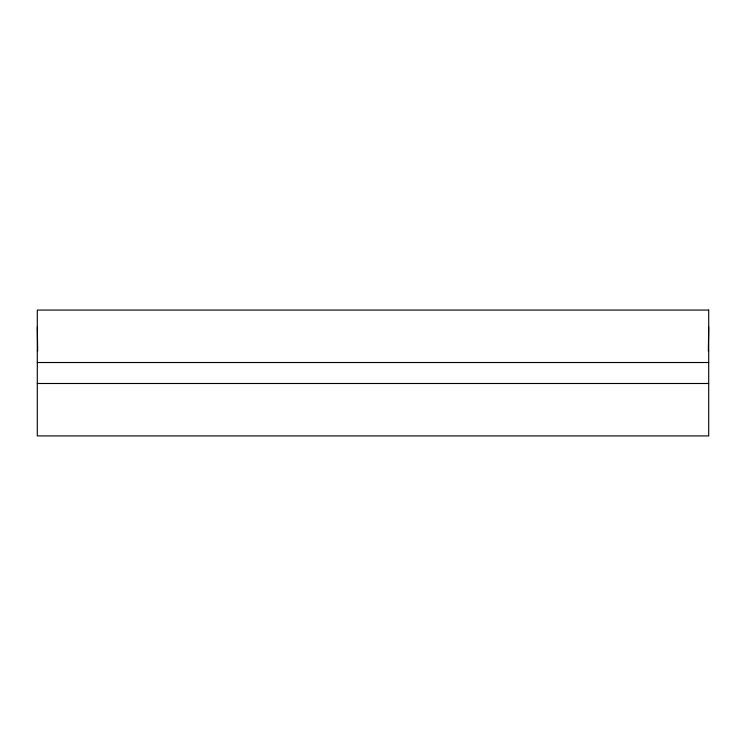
<?xml version="1.0" encoding="UTF-8"?>
<svg xmlns="http://www.w3.org/2000/svg" width="746" height="746" viewBox="0 0 746 746"><rect width="100%" height="100%" fill="white"/><g stroke="black" fill="none" stroke-linecap="round" stroke-linejoin="round"><path stroke-width="1.12" d="M708.7 326.962L708.346 350.881L708.7 350.34M37.3 362.509L708.7 362.509M37.3 383.491L708.7 383.491M37.3 326.962L37.654 350.881L37.3 350.34M708.7 310.075L37.3 310.075L37.3 435.925L708.7 435.925L708.7 310.075"/></g></svg>
